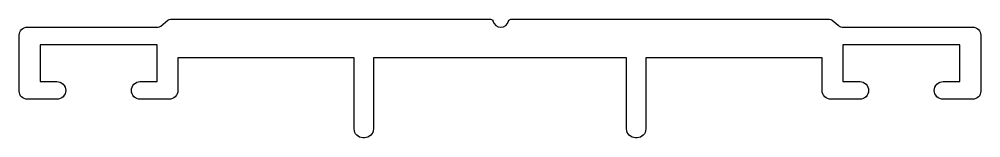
# Model space of a CAD drawing. Extents: x 268.9 to 328.9, y 239.9 to 247.3.
import ezdxf

# ---------------------------------------------------------------- set-up
doc = ezdxf.new("R2010")
doc.units = 0
doc.layers.get('0').update_dxf_attribs({"linetype": 'CONTINUOUS'})

msp = doc.modelspace()

# ---------------------------------------------------------------- linework, layer by layer
at = {"linetype": 'CONTINUOUS'}
msp.add_lwpolyline([(277.524, 246.793, 0.178607), (277.687, 246.853), (278.126, 247.228, -0.181074), (278.291, 247.288), (298.272, 247.288, -0.34754), (298.418, 247.173, 0.790569), (299.391, 247.173, -0.34754), (299.537, 247.288), (319.422, 247.288, -0.178606), (319.584, 247.228), (319.953, 246.913, 0.183564), (320.288, 246.793), (328.355, 246.793, -0.414214), (328.855, 246.293), (328.855, 242.793, -0.414214), (328.355, 242.293), (326.505, 242.293, -0.414214), (325.955, 242.843, -0.414214), (326.505, 243.393), (327.555, 243.393), (327.555, 245.693), (320.255, 245.693), (320.255, 243.393), (321.305, 243.393, -0.414214), (321.855, 242.843, -0.414214), (321.305, 242.293), (319.505, 242.293, -0.414214), (318.955, 242.843), (318.955, 244.888), (307.955, 244.888), (307.955, 240.438, -0.414214), (307.405, 239.888), (307.305, 239.888, -0.414214), (306.755, 240.438), (306.755, 244.888), (290.955, 244.888), (290.955, 240.438, -0.414214), (290.405, 239.888), (290.305, 239.888, -0.414214), (289.755, 240.438), (289.755, 244.888), (278.755, 244.888), (278.755, 242.843, -0.414214), (278.205, 242.293), (276.405, 242.293, -0.414214), (275.855, 242.843, -0.414214), (276.405, 243.393), (277.455, 243.393), (277.455, 245.693), (270.155, 245.693), (270.155, 243.393), (271.205, 243.393, -0.414214), (271.755, 242.843, -0.414214), (271.205, 242.293), (269.355, 242.293, -0.414214), (268.855, 242.793), (268.855, 246.293, -0.414214), (269.355, 246.793)], format="xyb", close=True, dxfattribs=at)

doc.saveas('drawing.dxf')
